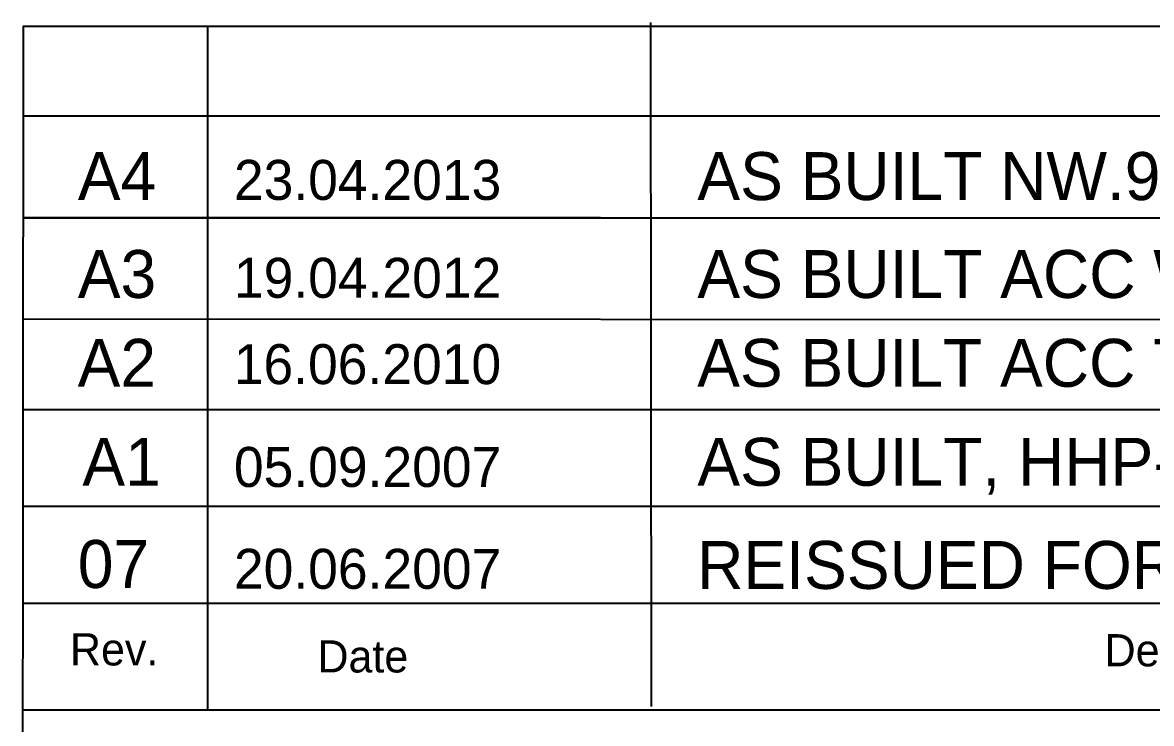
# Model space of a CAD drawing. Extents: x 0 to 841, y 0 to 594.
# Drawn here: x 648.8 to 719.4, y 119.7 to 163.5 of the extents above; entities that cross this region are included whole.
import ezdxf

# ---------------------------------------------------------------- set-up
doc = ezdxf.new("R2010")
doc.units = 0
doc.layers.add('01-LIN-025-A', color=7, linetype='Continuous')
doc.layers.add('02-LIN-025-B', color=7, linetype='Continuous')

msp = doc.modelspace()

# ---------------------------------------------------------------- linework, layer by layer
at = {"layer": '01-LIN-025-A'}
for p, q in [((660.351, 163.255), (660.347, 120.464)), ((660.351, 163.255), (660.347, 120.464)), ((688.086, 163.487), (688.119, 120.705)), ((648.825, 157.648), (829.269, 157.648)), ((648.825, 151.274), (829.269, 151.274)), ((648.827, 151.323), (829.268, 151.226)), ((648.827, 144.949), (829.268, 144.852)), ((648.827, 144.949), (829.268, 144.852)), ((648.828, 139.29), (829.27, 139.285)), ((648.828, 139.29), (829.27, 139.285)), ((648.817, 133.231), (829.275, 133.231)), ((648.817, 133.231), (829.275, 133.231)), ((648.813, 127.167), (829.263, 127.167)), ((648.813, 127.167), (829.263, 127.167))]:
    msp.add_line(p, q, dxfattribs=at)
for points in [[(648.784, 84.124), (648.842, 163.258), (829.267, 163.258)], [(648.784, 84.124), (648.842, 163.258), (829.267, 163.258)], [(829.257, 120.491), (648.808, 120.475)], [(829.257, 120.491), (648.808, 120.475)]]:
    msp.add_lwpolyline(points, dxfattribs=at)

# ---------------------------------------------------------------- texts
for s, height, p in [('23.04.2013', 2.5, (662.01, 152.398)), ('19.04.2012', 2.5, (662.01, 146.274)), ('16.06.2010', 2.5, (662, 140.873)), ('05.09.2007', 2.5, (662.01, 134.445)), ('20.06.2007', 2.5, (662.01, 128.072)), ('Rev.', 2.0125, (651.75, 123.28)), ('Rev.', 2.0125, (651.75, 123.28)), ('Description', 2.01251, (716.495, 123.224)), ('Description', 2.01251, (716.495, 123.224)), ('Date', 2.0125, (667.239, 122.84)), ('Date', 2.0125, (667.239, 122.84))]:
    msp.add_text(s, height=height, dxfattribs=at).set_placement(p)
at = {"layer": '02-LIN-025-B'}
for s, p in [('AS BUILT NW.969718 WO.21970453', (691.01, 152.386)), ('A4', (652.24, 152.386)), ('A3', (652.24, 146.262)), ('AS BUILT ACC WO 21640051 NW 969264', (691.01, 146.262)), ('A2', (652.228, 140.706)), ('AS BUILT ACC TO SEM 193 SAQ / M5: 41438732', (691, 140.706)), ('A1', (652.524, 134.515)), ('AS BUILT, HHP-PROJECT', (691.01, 134.515)), ('07', (652.24, 128.124)), ('REISSUED FOR CONSTRUCTION', (691, 128.065))]:
    msp.add_text(s, height=3, dxfattribs=at).set_placement(p)

doc.saveas('drawing.dxf')
